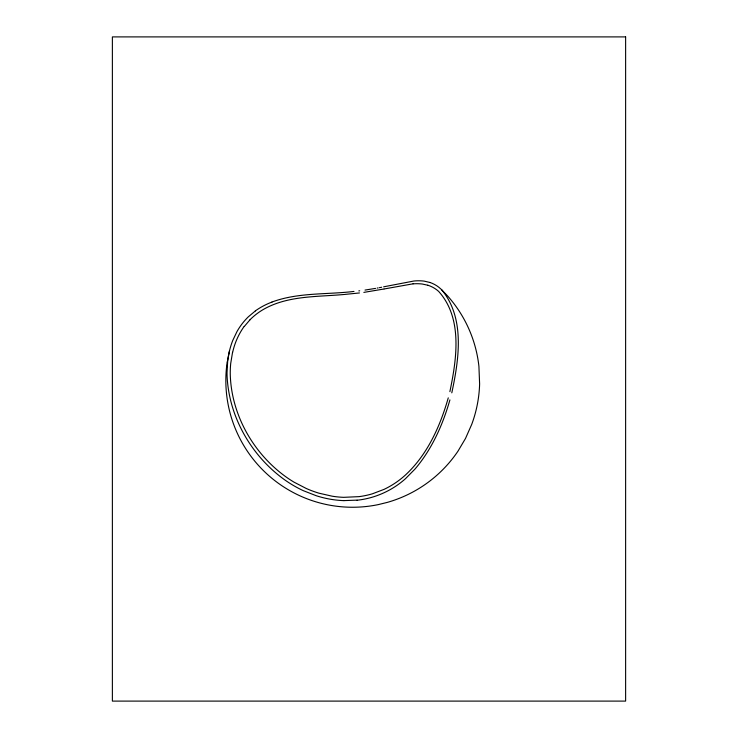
<?xml version="1.0" encoding="UTF-8"?>
<svg xmlns="http://www.w3.org/2000/svg" width="738" height="738" viewBox="0 0 738 738"><rect width="100%" height="100%" fill="white"/><g stroke="black" fill="none" stroke-linecap="round" stroke-linejoin="round"><path stroke-width="1.11" d="M227.304 362.054L229.564 350.532A87.149 87.149 0 0 0 227.682 361.039L227.027 372.487A104.612 104.612 0 0 0 227.064 375.43C228.715 416.841 251.547 456.388 285.209 480.207A119.851 119.851 0 0 0 303.226 490.641L316.261 495.733A101.973 101.973 0 0 0 344.009 500.641M232.553 352.303L230.708 363.456A96.134 96.134 0 0 0 230.265 374.563C231.428 415.577 254.186 454.876 287.719 478.113A119.528 119.528 0 0 0 294.121 482.209L306.215 488.464A107.351 107.351 0 0 0 318.936 493.178L332.211 496.204A96.798 96.798 0 0 0 343.65 497.338L359.074 496.637A85.995 85.995 0 0 0 372.303 493.842L384.064 489.368A86.687 86.687 0 0 0 405.31 475.124C427.394 454.756 440.162 426.287 448.27 397.847M449.885 391.638C456.628 359.157 462.938 318.281 438.63 291.381A29.538 29.538 0 0 0 427.856 285.219M451.794 392.837C458.953 359.415 465.291 318.235 441.675 289.739M449.912 399.913C443.049 423.87 432.782 447.256 416.97 466.702A118.864 118.864 0 0 1 414.802 469.257L405.439 478.731A87.001 87.001 0 0 1 357.091 500.244M244.25 326.519L249.979 319.822M255.385 310.91L248.374 316.777A64.87 64.87 0 0 0 236.981 331.574L232.71 340.55A77.96 77.96 0 0 0 229.601 350.375M271.962 302.036C298.143 292.285 326.713 294.739 353.991 291.427M383.64 286.824L413.935 281.012A46.78 46.78 0 0 1 424.11 281.104L429.848 282.46M381.048 287.35L381.657 287.23M384.194 288.964L413.031 283.826M380.587 287.442L379.341 287.682M383.898 289.019L363.843 292.386M378.096 287.912L377.146 288.097M375.559 288.383L365.015 290.08M359.692 290.781L358.825 290.892M359.461 292.949L345.043 294.397M357.072 500.133L344.009 500.604M344.517 294.444C317.691 296.98 288.696 295.403 264.305 308.918A64.538 64.538 0 0 0 249.961 319.803M427.856 285.246L422.191 284.01A46.586 46.586 0 0 0 413.031 283.862M429.857 282.433A30.073 30.073 0 0 1 440.807 288.936L447.579 295.92A126.392 126.392 0 0 1 478.916 366.352L479.617 383.963A126.982 126.982 0 0 1 471.73 424.368L465.521 438.418L458.021 451.103A127.167 127.167 0 0 1 387.33 502.384L378.326 504.598A126.696 126.696 0 0 1 227.203 362.035M255.357 310.864A72.97 72.97 0 0 1 271.971 302.073M232.664 352.321A70.525 70.525 0 0 1 244.14 326.445M625.621 36.9L112.379 36.9L112.379 701.1L625.621 701.1L625.621 36.9"/></g></svg>
